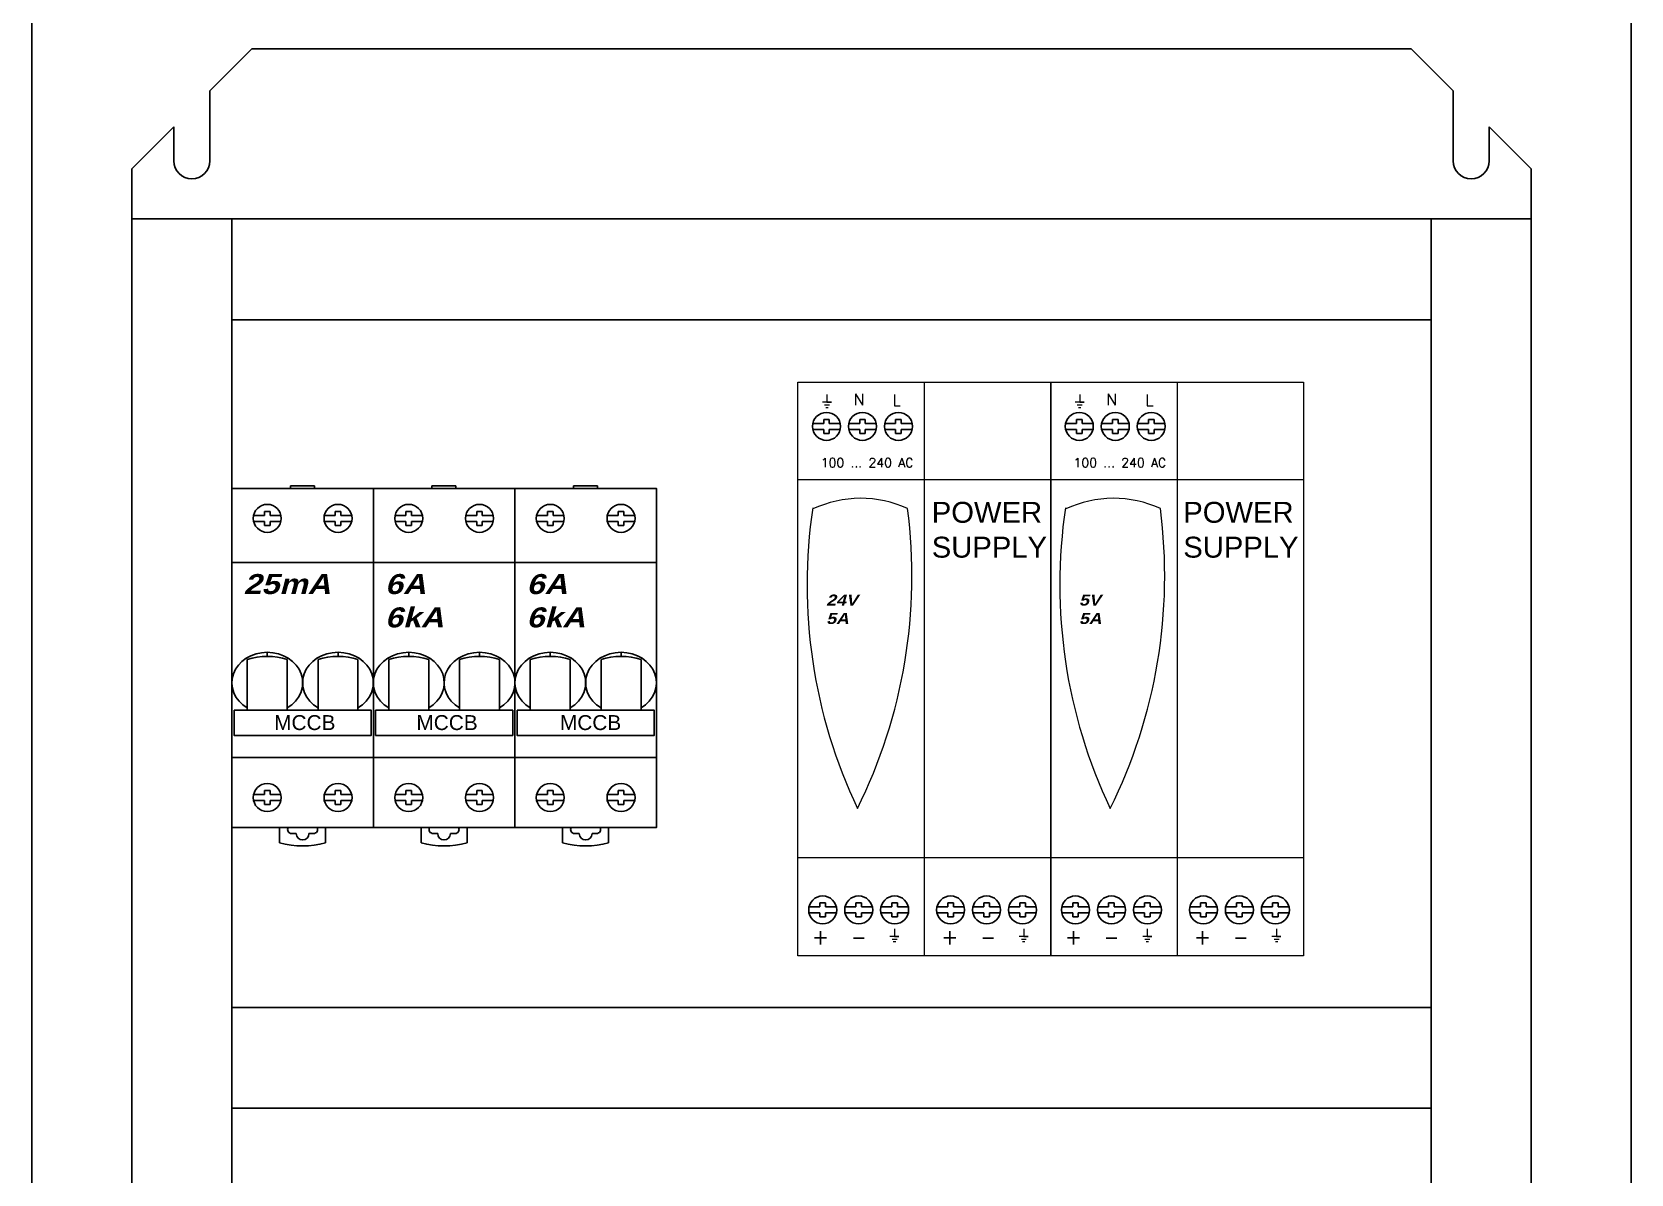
# Model space of a CAD drawing. Header units: millimetres. Extents: x 2139 to 5034, y 655 to 2700.
# Drawn here: x 3771 to 4400, y 1791 to 2240 of the extents above; entities that cross this region are included whole.
import ezdxf

# ---------------------------------------------------------------- set-up
doc = ezdxf.new("R2010")
doc.units = ezdxf.units.MM
for name, color, linetype in [('0-Line', 7, 'Continuous'), ('HIDDEN', 7, 'Continuous'), ('THICK', 7, 'Continuous')]:
    doc.layers.add(name, color=color, linetype=linetype)
doc.styles.add('Arial Black', font='')
doc.styles.add('ROMANS', font='ROMANS.shx', dxfattribs={"height": 2})
doc.styles.get("Standard").update_dxf_attribs({"font": 'arial.ttf'})
doc.styles.get('Arial Black').set_extended_font_data('Arial Black', italic=True)

msp = doc.modelspace()

# ---------------------------------------------------------------- linework, layer by layer
at = {"color": 52}
for p, q in [((3840.81, 2217.05), (3857.34, 2233.57)), ((4330.19, 2217.05), (4313.67, 2233.57)), ((3840.81, 2189.51), (3840.81, 2217.05)), ((4330.19, 2189.51), (4330.19, 2217.05)), ((3810.13, 2186.36), (3826.65, 2202.89)), ((3826.65, 2189.51), (3826.65, 2202.89)), ((4360.88, 2186.36), (4344.35, 2202.89)), ((4344.35, 2189.51), (4344.35, 2202.89))]:
    msp.add_line(p, q, dxfattribs=at)
at = {"lineweight": 9}
for p, q in [((4122.04, 2102.32), (4122.04, 1876.57)), ((4221.54, 2102.32), (4221.54, 1876.57)), ((4083.71, 2097.5), (4083.71, 2094.49)), ((4183.21, 2097.5), (4183.21, 2094.49)), ((4085.46, 2094.49), (4081.92, 2094.49)), ((4082.76, 2093.44), (4084.69, 2093.44)), ((4083.24, 2092.4), (4084.17, 2092.4)), ((4083.71, 2094.49), (4085.46, 2094.49)), ((4184.96, 2094.49), (4181.42, 2094.49)), ((4182.26, 2093.44), (4184.2, 2093.44)), ((4182.74, 2092.4), (4183.67, 2092.4)), ((4183.21, 2094.49), (4184.96, 2094.49)), ((4072.29, 2064.01), (4171.79, 2064.01)), ((4171.79, 2064.01), (4271.3, 2064.01)), ((4072.29, 1915.24), (4171.79, 1915.24)), ((4171.79, 1915.24), (4271.3, 1915.24)), ((4112.06, 1884.26), (4108.52, 1884.26)), ((4109.36, 1883.2), (4111.3, 1883.2)), ((4109.84, 1882.17), (4110.77, 1882.17)), ((4110.31, 1887.27), (4110.31, 1884.26)), ((4110.31, 1884.26), (4112.06, 1884.26)), ((4162.92, 1884.26), (4159.39, 1884.26)), ((4160.23, 1883.2), (4162.16, 1883.2)), ((4160.7, 1882.17), (4161.63, 1882.17)), ((4161.17, 1887.27), (4161.17, 1884.26)), ((4161.17, 1884.26), (4162.92, 1884.26)), ((4211.56, 1884.26), (4208.03, 1884.26)), ((4208.87, 1883.2), (4210.8, 1883.2)), ((4209.34, 1882.17), (4210.27, 1882.17)), ((4209.81, 1887.27), (4209.81, 1884.26)), ((4209.81, 1884.26), (4211.56, 1884.26)), ((4262.43, 1884.26), (4258.89, 1884.26)), ((4259.73, 1883.2), (4261.66, 1883.2)), ((4260.21, 1882.17), (4261.14, 1882.17)), ((4260.68, 1887.27), (4260.68, 1884.26)), ((4260.68, 1884.26), (4262.43, 1884.26))]:
    msp.add_line(p, q, dxfattribs=at)
for p, q in [((3877.32, 2031.44), (3849.47, 2031.44)), ((3905.18, 2031.44), (3877.32, 2031.44)), ((3933.03, 2031.44), (3905.18, 2031.44)), ((3960.88, 2031.44), (3933.03, 2031.44)), ((3988.73, 2031.44), (3960.88, 2031.44)), ((4016.58, 2031.44), (3988.73, 2031.44)), ((3863.4, 1994.45), (3863.4, 1996.04)), ((3891.25, 1994.45), (3891.25, 1996.04)), ((3919.1, 1994.45), (3919.1, 1996.04)), ((3946.95, 1994.45), (3946.95, 1996.04)), ((3974.81, 1994.45), (3974.81, 1996.04)), ((4002.66, 1994.45), (4002.66, 1996.04)), ((3871.27, 1990.39), (3871.27, 1993.18)), ((3899.12, 1990.39), (3899.12, 1993.18)), ((3926.97, 1990.39), (3926.97, 1993.18)), ((3954.82, 1990.39), (3954.82, 1993.18)), ((3982.67, 1990.39), (3982.67, 1993.18)), ((4010.53, 1990.39), (4010.53, 1993.18)), ((3877.02, 1954.69), (3849.17, 1954.69)), ((3904.87, 1954.69), (3877.02, 1954.69)), ((3932.72, 1954.69), (3904.87, 1954.69)), ((3960.57, 1954.69), (3932.72, 1954.69)), ((3988.43, 1954.69), (3960.57, 1954.69)), ((4016.28, 1954.69), (3988.43, 1954.69)), ((3874.79, 1924.73), (3872.98, 1924.73)), ((3879.83, 1924.73), (3881.63, 1924.73)), ((3930.49, 1924.73), (3928.68, 1924.73)), ((3935.53, 1924.73), (3937.34, 1924.73)), ((3986.2, 1924.73), (3984.39, 1924.73)), ((3991.23, 1924.73), (3993.04, 1924.73))]:
    msp.add_line(p, q)
for points in [[(3770.79, 1317.76), (4400.22, 1317.76), (4400.22, 2261.89), (3770.79, 2261.89)], [(3849.47, 2060.53), (3905.18, 2060.53), (3905.18, 1927.09), (3849.47, 1927.09)], [(3905.18, 2060.53), (3960.88, 2060.53), (3960.88, 1927.09), (3905.18, 1927.09)], [(3960.88, 2060.53), (4016.58, 2060.53), (4016.58, 1927.09), (3960.88, 1927.09)], [(3850.34, 1973.25), (3904.31, 1973.25), (3904.31, 1963.33), (3850.34, 1963.33)], [(3906.04, 1973.25), (3960.01, 1973.25), (3960.01, 1963.33), (3906.04, 1963.33)], [(3961.75, 1973.25), (4015.72, 1973.25), (4015.72, 1963.33), (3961.75, 1963.33)]]:
    msp.add_lwpolyline(points, close=True)
at = {"color": 52}
for points in [[(4313.67, 2233.57), (3857.34, 2233.57)], [(3810.13, 2186.36), (3810.13, 1393.29)], [(4360.88, 1393.29), (4360.88, 2186.36)]]:
    msp.add_lwpolyline(points, dxfattribs=at)
at = {"color": 4}
for points in [[(3810.13, 2166.69), (3849.47, 2166.69), (3849.48, 1413.74), (3810.14, 1413.74)], [(3849.47, 2166.69), (4321.53, 2166.69), (4321.54, 2126.96), (3849.48, 2126.96)], [(4360.88, 2166.69), (4321.54, 2166.69), (4321.53, 1413.74), (4360.87, 1413.74)], [(3849.46, 1856.31), (4321.52, 1856.31), (4321.53, 1816.58), (3849.47, 1816.58)]]:
    msp.add_lwpolyline(points, close=True, dxfattribs=at)
at = {"lineweight": 9}
for points in [[(4072.29, 2102.32), (4171.79, 2102.32), (4171.79, 1876.57), (4072.29, 1876.57)], [(4171.79, 2102.32), (4271.3, 2102.32), (4271.3, 1876.57), (4171.79, 1876.57)]]:
    msp.add_lwpolyline(points, close=True, dxfattribs=at)
for centre in [(4083.54, 2084.95), (4097.7, 2084.95), (4111.86, 2084.95), (4183.04, 2084.95), (4197.21, 2084.95), (4211.37, 2084.95), (3863.4, 2048.76), (3891.25, 2048.76), (3919.1, 2048.76), (3946.95, 2048.76), (3974.81, 2048.76), (4002.66, 2048.76), (3863.4, 1938.89), (3891.25, 1938.89), (3919.1, 1938.89), (3946.95, 1938.89), (3974.81, 1938.89), (4002.66, 1938.89), (4082.03, 1894.66), (4096.2, 1894.66), (4110.36, 1894.66), (4132.39, 1894.66), (4146.55, 1894.66), (4160.71, 1894.66), (4181.54, 1894.66), (4195.7, 1894.66), (4209.86, 1894.66), (4231.89, 1894.66), (4246.05, 1894.66), (4260.22, 1894.66)]:
    msp.add_circle(centre, 5.51)
at = {"color": 52}
for centre in [(3833.73, 2189.51), (4337.27, 2189.51)]:
    msp.add_arc(centre, 7.08, 180, 0, dxfattribs=at)
at = {"lineweight": 9}
for centre, radius, start, end in [((4281.44, 2022.7), 205.57, 171.53471, 205.37892), ((4096.99, 2012.4), 44.25, 65.33438, 115.12004), ((3911.61, 2026.07), 205.57, 333.57532, 7.41954), ((4380.94, 2022.7), 205.57, 171.53471, 205.37892), ((4196.5, 2012.4), 44.25, 65.33438, 115.12004), ((4011.11, 2026.07), 205.57, 333.57532, 7.41954)]:
    msp.add_arc(centre, radius, start, end, dxfattribs=at)
for centre, start, end in [((3872.98, 1926.3), 150, 270), ((3881.63, 1926.3), 270, 30), ((3928.68, 1926.3), 150, 270), ((3937.34, 1926.3), 270, 30), ((3984.39, 1926.3), 150, 270), ((3993.04, 1926.3), 270, 30)]:
    msp.add_arc(centre, 1.57, start, end)
for centre, major_axis, ratio, start_param, end_param in [((3863.4, 1984.08), (-13.97, 0), 0.856336, 2.168984, 7.255794), ((3891.25, 1984.08), (-13.97, 0), 0.856336, 2.168984, 7.255794), ((3919.1, 1984.08), (-13.97, 0), 0.856336, 2.168984, 7.255794), ((3946.95, 1984.08), (-13.97, 0), 0.856336, 2.168984, 7.255794), ((3974.81, 1984.08), (-13.97, 0), 0.856336, 2.168984, 7.255794), ((4002.66, 1984.08), (-13.97, 0), 0.856336, 2.168984, 7.255794), ((3863.4, 1984.08), (-16.41, 0), 0.632168, 4.212441, 5.212337), ((3891.25, 1984.08), (-16.41, 0), 0.632168, 4.212441, 5.212337), ((3919.1, 1984.08), (-16.41, 0), 0.632168, 4.212441, 5.212337), ((3946.95, 1984.08), (-16.41, 0), 0.632168, 4.212441, 5.212337), ((3974.81, 1984.08), (-16.41, 0), 0.632168, 4.212441, 5.212337), ((4002.66, 1984.08), (-16.41, 0), 0.632168, 4.212441, 5.212337)]:
    msp.add_ellipse(centre, major_axis=major_axis, ratio=ratio, start_param=start_param, end_param=end_param)
at = {"layer": 'HIDDEN'}
for p, q in [((4082.44, 2087.7), (4082.44, 2087.7)), ((4082.44, 2086.13), (4082.44, 2086.13)), ((4082.44, 2083.77), (4082.44, 2083.77)), ((4084.64, 2087.7), (4084.64, 2087.7)), ((4084.64, 2086.13), (4084.64, 2086.13)), ((4084.64, 2083.77), (4084.64, 2083.77)), ((4096.6, 2087.7), (4096.6, 2087.7)), ((4096.6, 2086.13), (4096.6, 2086.13)), ((4096.6, 2083.77), (4096.6, 2083.77)), ((4098.8, 2087.7), (4098.8, 2087.7)), ((4098.8, 2086.13), (4098.8, 2086.13)), ((4098.8, 2083.77), (4098.8, 2083.77)), ((4110.76, 2087.7), (4110.76, 2087.7)), ((4110.76, 2086.13), (4110.76, 2086.13)), ((4110.76, 2083.77), (4110.76, 2083.77)), ((4112.96, 2087.7), (4112.96, 2087.7)), ((4112.96, 2086.13), (4112.96, 2086.13)), ((4112.96, 2083.77), (4112.96, 2083.77)), ((4181.94, 2087.7), (4181.94, 2087.7)), ((4181.94, 2086.13), (4181.94, 2086.13)), ((4181.94, 2083.77), (4181.94, 2083.77)), ((4184.14, 2087.7), (4184.14, 2087.7)), ((4184.14, 2086.13), (4184.14, 2086.13)), ((4184.14, 2083.77), (4184.14, 2083.77)), ((4196.1, 2087.7), (4196.1, 2087.7)), ((4196.1, 2086.13), (4196.1, 2086.13)), ((4196.1, 2083.77), (4196.1, 2083.77)), ((4198.31, 2087.7), (4198.31, 2087.7)), ((4198.31, 2086.13), (4198.31, 2086.13)), ((4198.31, 2083.77), (4198.31, 2083.77)), ((4210.27, 2087.7), (4210.27, 2087.7)), ((4210.27, 2086.13), (4210.27, 2086.13)), ((4210.27, 2083.77), (4210.27, 2083.77)), ((4212.47, 2087.7), (4212.47, 2087.7)), ((4212.47, 2086.13), (4212.47, 2086.13)), ((4212.47, 2083.77), (4212.47, 2083.77)), ((4082.44, 2082.2), (4082.44, 2082.2)), ((4084.64, 2082.2), (4084.64, 2082.2)), ((4096.6, 2082.2), (4096.6, 2082.2)), ((4098.8, 2082.2), (4098.8, 2082.2)), ((4110.76, 2082.2), (4110.76, 2082.2)), ((4112.96, 2082.2), (4112.96, 2082.2)), ((4181.94, 2082.2), (4181.94, 2082.2)), ((4184.14, 2082.2), (4184.14, 2082.2)), ((4196.1, 2082.2), (4196.1, 2082.2)), ((4198.31, 2082.2), (4198.31, 2082.2)), ((4210.27, 2082.2), (4210.27, 2082.2)), ((4212.47, 2082.2), (4212.47, 2082.2)), ((3862.3, 2051.51), (3862.3, 2051.51)), ((3862.3, 2049.94), (3862.3, 2049.94)), ((3862.3, 2047.58), (3862.3, 2047.58)), ((3862.3, 2046), (3862.3, 2046)), ((3864.5, 2051.51), (3864.5, 2051.51)), ((3864.5, 2049.94), (3864.5, 2049.94)), ((3864.5, 2047.58), (3864.5, 2047.58)), ((3864.5, 2046), (3864.5, 2046)), ((3890.15, 2051.51), (3890.15, 2051.51)), ((3890.15, 2049.94), (3890.15, 2049.94)), ((3890.15, 2047.58), (3890.15, 2047.58)), ((3890.15, 2046), (3890.15, 2046)), ((3892.35, 2051.51), (3892.35, 2051.51)), ((3892.35, 2049.94), (3892.35, 2049.94)), ((3892.35, 2047.58), (3892.35, 2047.58)), ((3892.35, 2046), (3892.35, 2046)), ((3918, 2051.51), (3918, 2051.51)), ((3918, 2049.94), (3918, 2049.94)), ((3918, 2047.58), (3918, 2047.58)), ((3918, 2046), (3918, 2046)), ((3920.2, 2051.51), (3920.2, 2051.51)), ((3920.2, 2049.94), (3920.2, 2049.94)), ((3920.2, 2047.58), (3920.2, 2047.58)), ((3920.2, 2046), (3920.2, 2046)), ((3945.85, 2051.51), (3945.85, 2051.51)), ((3945.85, 2049.94), (3945.85, 2049.94)), ((3945.85, 2047.58), (3945.85, 2047.58)), ((3945.85, 2046), (3945.85, 2046)), ((3948.06, 2051.51), (3948.06, 2051.51)), ((3948.06, 2049.94), (3948.06, 2049.94)), ((3948.06, 2047.58), (3948.06, 2047.58)), ((3948.06, 2046), (3948.06, 2046)), ((3973.7, 2051.51), (3973.7, 2051.51)), ((3973.7, 2049.94), (3973.7, 2049.94)), ((3973.7, 2047.58), (3973.7, 2047.58)), ((3973.7, 2046), (3973.7, 2046)), ((3975.91, 2051.51), (3975.91, 2051.51)), ((3975.91, 2049.94), (3975.91, 2049.94)), ((3975.91, 2047.58), (3975.91, 2047.58)), ((3975.91, 2046), (3975.91, 2046)), ((4001.56, 2051.51), (4001.56, 2051.51)), ((4001.56, 2049.94), (4001.56, 2049.94)), ((4001.56, 2047.58), (4001.56, 2047.58)), ((4001.56, 2046), (4001.56, 2046)), ((4003.76, 2051.51), (4003.76, 2051.51)), ((4003.76, 2049.94), (4003.76, 2049.94)), ((4003.76, 2047.58), (4003.76, 2047.58)), ((4003.76, 2046), (4003.76, 2046)), ((3849.47, 2031.44), (3849.47, 2031.44)), ((3849.47, 2031.44), (3849.47, 2031.44)), ((3877.32, 2031.44), (3877.32, 2031.44)), ((3877.32, 2031.44), (3877.32, 2031.44)), ((3905.18, 2031.44), (3905.18, 2031.44)), ((3905.18, 2031.44), (3905.18, 2031.44)), ((3933.03, 2031.44), (3933.03, 2031.44)), ((3933.03, 2031.44), (3933.03, 2031.44)), ((3960.88, 2031.44), (3960.88, 2031.44)), ((3960.88, 2031.44), (3960.88, 2031.44)), ((3988.73, 2031.44), (3988.73, 2031.44)), ((3988.73, 2031.44), (3988.73, 2031.44)), ((3855.53, 1992.9), (3855.53, 1976.82)), ((3883.38, 1992.9), (3883.38, 1976.82)), ((3911.23, 1992.9), (3911.23, 1976.82)), ((3939.09, 1992.9), (3939.09, 1976.82)), ((3966.94, 1992.9), (3966.94, 1976.82)), ((3994.79, 1992.9), (3994.79, 1976.82)), ((3862.3, 1941.65), (3862.3, 1941.65)), ((3862.3, 1940.07), (3862.3, 1940.07)), ((3864.5, 1941.65), (3864.5, 1941.65)), ((3864.5, 1940.07), (3864.5, 1940.07)), ((3890.15, 1941.65), (3890.15, 1941.65)), ((3890.15, 1940.07), (3890.15, 1940.07)), ((3892.35, 1941.65), (3892.35, 1941.65)), ((3892.35, 1940.07), (3892.35, 1940.07)), ((3918, 1941.65), (3918, 1941.65)), ((3918, 1940.07), (3918, 1940.07)), ((3920.2, 1941.65), (3920.2, 1941.65)), ((3920.2, 1940.07), (3920.2, 1940.07)), ((3945.85, 1941.65), (3945.85, 1941.65)), ((3945.85, 1940.07), (3945.85, 1940.07)), ((3948.06, 1941.65), (3948.06, 1941.65)), ((3948.06, 1940.07), (3948.06, 1940.07)), ((3973.7, 1941.65), (3973.7, 1941.65)), ((3973.7, 1940.07), (3973.7, 1940.07)), ((3975.91, 1941.65), (3975.91, 1941.65)), ((3975.91, 1940.07), (3975.91, 1940.07)), ((4001.56, 1941.65), (4001.56, 1941.65)), ((4001.56, 1940.07), (4001.56, 1940.07)), ((4003.76, 1941.65), (4003.76, 1941.65)), ((4003.76, 1940.07), (4003.76, 1940.07)), ((3862.3, 1937.71), (3862.3, 1937.71)), ((3862.3, 1936.14), (3862.3, 1936.14)), ((3864.5, 1937.71), (3864.5, 1937.71)), ((3864.5, 1936.14), (3864.5, 1936.14)), ((3890.15, 1937.71), (3890.15, 1937.71)), ((3890.15, 1936.14), (3890.15, 1936.14)), ((3892.35, 1937.71), (3892.35, 1937.71)), ((3892.35, 1936.14), (3892.35, 1936.14)), ((3918, 1937.71), (3918, 1937.71)), ((3918, 1936.14), (3918, 1936.14)), ((3920.2, 1937.71), (3920.2, 1937.71)), ((3920.2, 1936.14), (3920.2, 1936.14)), ((3945.85, 1937.71), (3945.85, 1937.71)), ((3945.85, 1936.14), (3945.85, 1936.14)), ((3948.06, 1937.71), (3948.06, 1937.71)), ((3948.06, 1936.14), (3948.06, 1936.14)), ((3973.7, 1937.71), (3973.7, 1937.71)), ((3973.7, 1936.14), (3973.7, 1936.14)), ((3975.91, 1937.71), (3975.91, 1937.71)), ((3975.91, 1936.14), (3975.91, 1936.14)), ((4001.56, 1937.71), (4001.56, 1937.71)), ((4001.56, 1936.14), (4001.56, 1936.14)), ((4003.76, 1937.71), (4003.76, 1937.71)), ((4003.76, 1936.14), (4003.76, 1936.14)), ((3868.26, 1921.06), (3868.26, 1921.06)), ((3875.42, 1923.07), (3875.42, 1923.07)), ((3879.2, 1923.07), (3879.2, 1923.07)), ((3886.36, 1921.06), (3886.36, 1921.06)), ((3923.96, 1921.06), (3923.96, 1921.06)), ((3931.12, 1923.07), (3931.12, 1923.07)), ((3934.9, 1923.07), (3934.9, 1923.07)), ((3942.06, 1921.06), (3942.06, 1921.06)), ((3979.67, 1921.06), (3979.67, 1921.06)), ((3986.83, 1923.07), (3986.83, 1923.07)), ((3990.6, 1923.07), (3990.6, 1923.07)), ((3997.76, 1921.06), (3997.76, 1921.06)), ((4080.93, 1897.42), (4080.93, 1897.42)), ((4080.93, 1895.84), (4080.93, 1895.84)), ((4083.13, 1897.42), (4083.13, 1897.42)), ((4083.13, 1895.84), (4083.13, 1895.84)), ((4095.09, 1897.42), (4095.09, 1897.42)), ((4095.09, 1895.84), (4095.09, 1895.84)), ((4097.3, 1897.42), (4097.3, 1897.42)), ((4097.3, 1895.84), (4097.3, 1895.84)), ((4109.26, 1897.42), (4109.26, 1897.42)), ((4109.26, 1895.84), (4109.26, 1895.84)), ((4111.46, 1897.42), (4111.46, 1897.42)), ((4111.46, 1895.84), (4111.46, 1895.84)), ((4131.29, 1897.42), (4131.29, 1897.42)), ((4131.29, 1895.84), (4131.29, 1895.84)), ((4133.49, 1897.42), (4133.49, 1897.42)), ((4133.49, 1895.84), (4133.49, 1895.84)), ((4145.45, 1897.42), (4145.45, 1897.42)), ((4145.45, 1895.84), (4145.45, 1895.84)), ((4147.65, 1897.42), (4147.65, 1897.42)), ((4147.65, 1895.84), (4147.65, 1895.84)), ((4159.61, 1897.42), (4159.61, 1897.42)), ((4159.61, 1895.84), (4159.61, 1895.84)), ((4161.81, 1897.42), (4161.81, 1897.42)), ((4161.81, 1895.84), (4161.81, 1895.84)), ((4180.44, 1897.42), (4180.44, 1897.42)), ((4180.44, 1895.84), (4180.44, 1895.84)), ((4182.64, 1897.42), (4182.64, 1897.42)), ((4182.64, 1895.84), (4182.64, 1895.84)), ((4194.6, 1897.42), (4194.6, 1897.42)), ((4194.6, 1895.84), (4194.6, 1895.84)), ((4196.8, 1897.42), (4196.8, 1897.42)), ((4196.8, 1895.84), (4196.8, 1895.84)), ((4208.76, 1897.42), (4208.76, 1897.42)), ((4208.76, 1895.84), (4208.76, 1895.84)), ((4210.96, 1897.42), (4210.96, 1897.42)), ((4210.96, 1895.84), (4210.96, 1895.84)), ((4230.79, 1897.42), (4230.79, 1897.42)), ((4230.79, 1895.84), (4230.79, 1895.84)), ((4232.99, 1897.42), (4232.99, 1897.42)), ((4232.99, 1895.84), (4232.99, 1895.84)), ((4244.95, 1897.42), (4244.95, 1897.42)), ((4244.95, 1895.84), (4244.95, 1895.84)), ((4247.15, 1897.42), (4247.15, 1897.42)), ((4247.15, 1895.84), (4247.15, 1895.84)), ((4259.11, 1897.42), (4259.11, 1897.42)), ((4259.11, 1895.84), (4259.11, 1895.84)), ((4261.32, 1897.42), (4261.32, 1897.42)), ((4261.32, 1895.84), (4261.32, 1895.84)), ((4080.93, 1893.48), (4080.93, 1893.48)), ((4080.93, 1891.91), (4080.93, 1891.91)), ((4083.13, 1893.48), (4083.13, 1893.48)), ((4083.13, 1891.91), (4083.13, 1891.91)), ((4095.09, 1893.48), (4095.09, 1893.48)), ((4095.09, 1891.91), (4095.09, 1891.91)), ((4097.3, 1893.48), (4097.3, 1893.48)), ((4097.3, 1891.91), (4097.3, 1891.91)), ((4109.26, 1893.48), (4109.26, 1893.48)), ((4109.26, 1891.91), (4109.26, 1891.91)), ((4111.46, 1893.48), (4111.46, 1893.48)), ((4111.46, 1891.91), (4111.46, 1891.91)), ((4131.29, 1893.48), (4131.29, 1893.48)), ((4131.29, 1891.91), (4131.29, 1891.91)), ((4133.49, 1893.48), (4133.49, 1893.48)), ((4133.49, 1891.91), (4133.49, 1891.91)), ((4145.45, 1893.48), (4145.45, 1893.48)), ((4145.45, 1891.91), (4145.45, 1891.91)), ((4147.65, 1893.48), (4147.65, 1893.48)), ((4147.65, 1891.91), (4147.65, 1891.91)), ((4159.61, 1893.48), (4159.61, 1893.48)), ((4159.61, 1891.91), (4159.61, 1891.91)), ((4161.81, 1893.48), (4161.81, 1893.48)), ((4161.81, 1891.91), (4161.81, 1891.91)), ((4180.44, 1893.48), (4180.44, 1893.48)), ((4180.44, 1891.91), (4180.44, 1891.91)), ((4182.64, 1893.48), (4182.64, 1893.48)), ((4182.64, 1891.91), (4182.64, 1891.91)), ((4194.6, 1893.48), (4194.6, 1893.48)), ((4194.6, 1891.91), (4194.6, 1891.91)), ((4196.8, 1893.48), (4196.8, 1893.48)), ((4196.8, 1891.91), (4196.8, 1891.91)), ((4208.76, 1893.48), (4208.76, 1893.48)), ((4208.76, 1891.91), (4208.76, 1891.91)), ((4210.96, 1893.48), (4210.96, 1893.48)), ((4210.96, 1891.91), (4210.96, 1891.91)), ((4230.79, 1893.48), (4230.79, 1893.48)), ((4230.79, 1891.91), (4230.79, 1891.91)), ((4232.99, 1893.48), (4232.99, 1893.48)), ((4232.99, 1891.91), (4232.99, 1891.91)), ((4244.95, 1893.48), (4244.95, 1893.48)), ((4244.95, 1891.91), (4244.95, 1891.91)), ((4247.15, 1893.48), (4247.15, 1893.48)), ((4247.15, 1891.91), (4247.15, 1891.91)), ((4259.11, 1893.48), (4259.11, 1893.48)), ((4259.11, 1891.91), (4259.11, 1891.91)), ((4261.32, 1893.48), (4261.32, 1893.48)), ((4261.32, 1891.91), (4261.32, 1891.91))]:
    msp.add_line(p, q, dxfattribs=at)
at = {"layer": 'THICK'}
for p, q in [((4078.15, 2086.1), (4082.44, 2086.13)), ((4078.16, 2083.77), (4082.44, 2083.77)), ((4082.44, 2087.7), (4082.44, 2086.13)), ((4084.64, 2087.7), (4082.44, 2087.7)), ((4082.44, 2083.77), (4082.44, 2082.2)), ((4084.64, 2086.13), (4084.64, 2087.7)), ((4088.92, 2086.13), (4084.64, 2086.13)), ((4088.92, 2083.77), (4084.64, 2083.77)), ((4084.64, 2082.2), (4084.64, 2083.77)), ((4092.31, 2086.1), (4096.6, 2086.13)), ((4092.32, 2083.77), (4096.6, 2083.77)), ((4096.6, 2087.7), (4096.6, 2086.13)), ((4098.8, 2087.7), (4096.6, 2087.7)), ((4096.6, 2083.77), (4096.6, 2082.2)), ((4098.8, 2086.13), (4098.8, 2087.7)), ((4103.08, 2086.13), (4098.8, 2086.13)), ((4103.08, 2083.77), (4098.8, 2083.77)), ((4098.8, 2082.2), (4098.8, 2083.77)), ((4106.48, 2086.1), (4110.76, 2086.13)), ((4106.48, 2083.77), (4110.76, 2083.77)), ((4110.76, 2087.7), (4110.76, 2086.13)), ((4112.96, 2087.7), (4110.76, 2087.7)), ((4110.76, 2083.77), (4110.76, 2082.2)), ((4112.96, 2086.13), (4112.96, 2087.7)), ((4117.24, 2086.13), (4112.96, 2086.13)), ((4117.24, 2083.77), (4112.96, 2083.77)), ((4112.96, 2082.2), (4112.96, 2083.77)), ((4177.66, 2086.1), (4181.94, 2086.13)), ((4177.66, 2083.77), (4181.94, 2083.77)), ((4181.94, 2087.7), (4181.94, 2086.13)), ((4184.14, 2087.7), (4181.94, 2087.7)), ((4181.94, 2083.77), (4181.94, 2082.2)), ((4184.14, 2086.13), (4184.14, 2087.7)), ((4188.42, 2086.13), (4184.14, 2086.13)), ((4188.42, 2083.77), (4184.14, 2083.77)), ((4184.14, 2082.2), (4184.14, 2083.77)), ((4191.82, 2086.1), (4196.1, 2086.13)), ((4191.83, 2083.77), (4196.1, 2083.77)), ((4196.1, 2087.7), (4196.1, 2086.13)), ((4198.31, 2087.7), (4196.1, 2087.7)), ((4196.1, 2083.77), (4196.1, 2082.2)), ((4198.31, 2086.13), (4198.31, 2087.7)), ((4202.58, 2086.13), (4198.31, 2086.13)), ((4202.58, 2083.77), (4198.31, 2083.77)), ((4198.31, 2082.2), (4198.31, 2083.77)), ((4205.98, 2086.1), (4210.27, 2086.13)), ((4205.99, 2083.77), (4210.27, 2083.77)), ((4210.27, 2087.7), (4210.27, 2086.13)), ((4212.47, 2087.7), (4210.27, 2087.7)), ((4210.27, 2083.77), (4210.27, 2082.2)), ((4212.47, 2086.13), (4212.47, 2087.7)), ((4216.75, 2086.13), (4212.47, 2086.13)), ((4216.75, 2083.77), (4212.47, 2083.77)), ((4212.47, 2082.2), (4212.47, 2083.77)), ((4082.44, 2082.2), (4084.64, 2082.2)), ((4096.6, 2082.2), (4098.8, 2082.2)), ((4110.76, 2082.2), (4112.96, 2082.2)), ((4181.94, 2082.2), (4184.14, 2082.2)), ((4196.1, 2082.2), (4198.31, 2082.2)), ((4210.27, 2082.2), (4212.47, 2082.2)), ((3872.54, 2061.55), (3881.98, 2061.55)), ((3872.54, 2061.18), (3872.54, 2061.55)), ((3872.54, 2060.53), (3872.54, 2061.18)), ((3881.98, 2061.18), (3881.98, 2061.55)), ((3881.98, 2061.18), (3881.98, 2060.53)), ((3928.24, 2061.55), (3937.68, 2061.55)), ((3928.24, 2061.18), (3928.24, 2061.55)), ((3928.24, 2060.53), (3928.24, 2061.18)), ((3937.68, 2061.18), (3937.68, 2061.55)), ((3937.68, 2061.18), (3937.68, 2060.53)), ((3983.95, 2061.55), (3993.39, 2061.55)), ((3983.95, 2061.18), (3983.95, 2061.55)), ((3983.95, 2060.53), (3983.95, 2061.18)), ((3993.39, 2061.18), (3993.39, 2061.55)), ((3993.39, 2061.18), (3993.39, 2060.53)), ((3858.01, 2049.9), (3862.3, 2049.94)), ((3858.02, 2047.58), (3862.3, 2047.58)), ((3862.3, 2051.51), (3862.3, 2049.94)), ((3864.5, 2051.51), (3862.3, 2051.51)), ((3862.3, 2047.58), (3862.3, 2046)), ((3862.3, 2046), (3864.5, 2046)), ((3864.5, 2049.94), (3864.5, 2051.51)), ((3868.78, 2049.94), (3864.5, 2049.94)), ((3868.78, 2047.58), (3864.5, 2047.58)), ((3864.5, 2046), (3864.5, 2047.58)), ((3885.86, 2049.9), (3890.15, 2049.94)), ((3885.87, 2047.58), (3890.15, 2047.58)), ((3890.15, 2051.51), (3890.15, 2049.94)), ((3892.35, 2051.51), (3890.15, 2051.51)), ((3890.15, 2047.58), (3890.15, 2046)), ((3890.15, 2046), (3892.35, 2046)), ((3892.35, 2049.94), (3892.35, 2051.51)), ((3896.63, 2049.94), (3892.35, 2049.94)), ((3896.63, 2047.58), (3892.35, 2047.58)), ((3892.35, 2046), (3892.35, 2047.58)), ((3913.72, 2049.9), (3918, 2049.94)), ((3913.72, 2047.58), (3918, 2047.58)), ((3918, 2051.51), (3918, 2049.94)), ((3920.2, 2051.51), (3918, 2051.51)), ((3918, 2047.58), (3918, 2046)), ((3918, 2046), (3920.2, 2046)), ((3920.2, 2049.94), (3920.2, 2051.51)), ((3924.48, 2049.94), (3920.2, 2049.94)), ((3924.48, 2047.58), (3920.2, 2047.58)), ((3920.2, 2046), (3920.2, 2047.58)), ((3941.57, 2049.9), (3945.85, 2049.94)), ((3941.57, 2047.58), (3945.85, 2047.58)), ((3945.85, 2051.51), (3945.85, 2049.94)), ((3948.06, 2051.51), (3945.85, 2051.51)), ((3945.85, 2047.58), (3945.85, 2046)), ((3945.85, 2046), (3948.06, 2046)), ((3948.06, 2049.94), (3948.06, 2051.51)), ((3952.33, 2049.94), (3948.06, 2049.94)), ((3952.33, 2047.58), (3948.06, 2047.58)), ((3948.06, 2046), (3948.06, 2047.58)), ((3969.42, 2049.9), (3973.7, 2049.94)), ((3969.43, 2047.58), (3973.7, 2047.58)), ((3973.7, 2051.51), (3973.7, 2049.94)), ((3975.91, 2051.51), (3973.7, 2051.51)), ((3973.7, 2047.58), (3973.7, 2046)), ((3973.7, 2046), (3975.91, 2046)), ((3975.91, 2049.94), (3975.91, 2051.51)), ((3980.19, 2049.94), (3975.91, 2049.94)), ((3980.19, 2047.58), (3975.91, 2047.58)), ((3975.91, 2046), (3975.91, 2047.58)), ((3997.27, 2049.9), (4001.56, 2049.94)), ((3997.28, 2047.58), (4001.56, 2047.58)), ((4001.56, 2051.51), (4001.56, 2049.94)), ((4003.76, 2051.51), (4001.56, 2051.51)), ((4001.56, 2047.58), (4001.56, 2046)), ((4001.56, 2046), (4003.76, 2046)), ((4003.76, 2049.94), (4003.76, 2051.51)), ((4008.04, 2049.94), (4003.76, 2049.94)), ((4008.04, 2047.58), (4003.76, 2047.58)), ((4003.76, 2046), (4003.76, 2047.58)), ((3855.53, 1993.18), (3855.53, 1982.04)), ((3871.27, 1976.82), (3871.27, 1990.59)), ((3883.38, 1993.18), (3883.38, 1982.04)), ((3899.12, 1976.82), (3899.12, 1990.59)), ((3911.23, 1993.18), (3911.23, 1982.04)), ((3926.97, 1976.82), (3926.97, 1990.59)), ((3939.09, 1993.18), (3939.09, 1982.04)), ((3954.82, 1976.82), (3954.82, 1990.59)), ((3966.94, 1993.18), (3966.94, 1982.04)), ((3982.67, 1976.82), (3982.67, 1990.59)), ((3994.79, 1993.18), (3994.79, 1982.04)), ((4010.53, 1976.82), (4010.53, 1990.59)), ((3855.53, 1982.04), (3855.53, 1973.25)), ((3871.27, 1973.25), (3871.27, 1982.04)), ((3883.38, 1982.04), (3883.38, 1973.25)), ((3899.12, 1973.25), (3899.12, 1982.04)), ((3911.23, 1982.04), (3911.23, 1973.25)), ((3926.97, 1973.25), (3926.97, 1982.04)), ((3939.09, 1982.04), (3939.09, 1973.25)), ((3954.82, 1973.25), (3954.82, 1982.04)), ((3966.94, 1982.04), (3966.94, 1973.25)), ((3982.67, 1973.25), (3982.67, 1982.04)), ((3994.79, 1982.04), (3994.79, 1973.25)), ((4010.53, 1973.25), (4010.53, 1982.04)), ((3858.01, 1940.04), (3862.3, 1940.07)), ((3862.3, 1941.65), (3862.3, 1940.07)), ((3864.5, 1941.65), (3862.3, 1941.65)), ((3864.5, 1940.07), (3864.5, 1941.65)), ((3868.78, 1940.07), (3864.5, 1940.07)), ((3885.86, 1940.04), (3890.15, 1940.07)), ((3890.15, 1941.65), (3890.15, 1940.07)), ((3892.35, 1941.65), (3890.15, 1941.65)), ((3892.35, 1940.07), (3892.35, 1941.65)), ((3896.63, 1940.07), (3892.35, 1940.07)), ((3913.72, 1940.04), (3918, 1940.07)), ((3918, 1941.65), (3918, 1940.07)), ((3920.2, 1941.65), (3918, 1941.65)), ((3920.2, 1940.07), (3920.2, 1941.65)), ((3924.48, 1940.07), (3920.2, 1940.07)), ((3941.57, 1940.04), (3945.85, 1940.07)), ((3945.85, 1941.65), (3945.85, 1940.07)), ((3948.06, 1941.65), (3945.85, 1941.65)), ((3948.06, 1940.07), (3948.06, 1941.65)), ((3952.33, 1940.07), (3948.06, 1940.07)), ((3969.42, 1940.04), (3973.7, 1940.07)), ((3973.7, 1941.65), (3973.7, 1940.07)), ((3975.91, 1941.65), (3973.7, 1941.65)), ((3975.91, 1940.07), (3975.91, 1941.65)), ((3980.19, 1940.07), (3975.91, 1940.07)), ((3997.27, 1940.04), (4001.56, 1940.07)), ((4001.56, 1941.65), (4001.56, 1940.07)), ((4003.76, 1941.65), (4001.56, 1941.65)), ((4003.76, 1940.07), (4003.76, 1941.65)), ((4008.04, 1940.07), (4003.76, 1940.07)), ((3858.02, 1937.71), (3862.3, 1937.71)), ((3862.3, 1937.71), (3862.3, 1936.14)), ((3862.3, 1936.14), (3864.5, 1936.14)), ((3868.78, 1937.71), (3864.5, 1937.71)), ((3864.5, 1936.14), (3864.5, 1937.71)), ((3885.87, 1937.71), (3890.15, 1937.71)), ((3890.15, 1937.71), (3890.15, 1936.14)), ((3890.15, 1936.14), (3892.35, 1936.14)), ((3896.63, 1937.71), (3892.35, 1937.71)), ((3892.35, 1936.14), (3892.35, 1937.71)), ((3913.72, 1937.71), (3918, 1937.71)), ((3918, 1937.71), (3918, 1936.14)), ((3918, 1936.14), (3920.2, 1936.14)), ((3924.48, 1937.71), (3920.2, 1937.71)), ((3920.2, 1936.14), (3920.2, 1937.71)), ((3941.57, 1937.71), (3945.85, 1937.71)), ((3945.85, 1937.71), (3945.85, 1936.14)), ((3945.85, 1936.14), (3948.06, 1936.14)), ((3952.33, 1937.71), (3948.06, 1937.71)), ((3948.06, 1936.14), (3948.06, 1937.71)), ((3969.43, 1937.71), (3973.7, 1937.71)), ((3973.7, 1937.71), (3973.7, 1936.14)), ((3973.7, 1936.14), (3975.91, 1936.14)), ((3980.19, 1937.71), (3975.91, 1937.71)), ((3975.91, 1936.14), (3975.91, 1937.71)), ((3997.28, 1937.71), (4001.56, 1937.71)), ((4001.56, 1937.71), (4001.56, 1936.14)), ((4001.56, 1936.14), (4003.76, 1936.14)), ((4008.04, 1937.71), (4003.76, 1937.71)), ((4003.76, 1936.14), (4003.76, 1937.71)), ((3868.26, 1921.06), (3868.26, 1927.09)), ((3886.36, 1927.09), (3886.36, 1921.06)), ((3923.96, 1921.06), (3923.96, 1927.09)), ((3942.06, 1927.09), (3942.06, 1921.06)), ((3979.67, 1921.06), (3979.67, 1927.09)), ((3997.76, 1927.09), (3997.76, 1921.06)), ((4076.65, 1895.81), (4080.93, 1895.84)), ((4080.93, 1897.42), (4080.93, 1895.84)), ((4083.13, 1897.42), (4080.93, 1897.42)), ((4083.13, 1895.84), (4083.13, 1897.42)), ((4087.41, 1895.84), (4083.13, 1895.84)), ((4090.81, 1895.81), (4095.09, 1895.84)), ((4095.09, 1897.42), (4095.09, 1895.84)), ((4097.3, 1897.42), (4095.09, 1897.42)), ((4097.3, 1895.84), (4097.3, 1897.42)), ((4101.57, 1895.84), (4097.3, 1895.84)), ((4104.97, 1895.81), (4109.26, 1895.84)), ((4109.26, 1897.42), (4109.26, 1895.84)), ((4111.46, 1897.42), (4109.26, 1897.42)), ((4111.46, 1895.84), (4111.46, 1897.42)), ((4115.74, 1895.84), (4111.46, 1895.84)), ((4127, 1895.81), (4131.29, 1895.84)), ((4131.29, 1897.42), (4131.29, 1895.84)), ((4133.49, 1897.42), (4131.29, 1897.42)), ((4133.49, 1895.84), (4133.49, 1897.42)), ((4137.77, 1895.84), (4133.49, 1895.84)), ((4141.16, 1895.81), (4145.45, 1895.84)), ((4145.45, 1897.42), (4145.45, 1895.84)), ((4147.65, 1897.42), (4145.45, 1897.42)), ((4147.65, 1895.84), (4147.65, 1897.42)), ((4151.93, 1895.84), (4147.65, 1895.84)), ((4155.32, 1895.81), (4159.61, 1895.84)), ((4159.61, 1897.42), (4159.61, 1895.84)), ((4161.81, 1897.42), (4159.61, 1897.42)), ((4161.81, 1895.84), (4161.81, 1897.42)), ((4166.09, 1895.84), (4161.81, 1895.84)), ((4176.15, 1895.81), (4180.44, 1895.84)), ((4180.44, 1897.42), (4180.44, 1895.84)), ((4182.64, 1897.42), (4180.44, 1897.42)), ((4182.64, 1895.84), (4182.64, 1897.42)), ((4186.92, 1895.84), (4182.64, 1895.84)), ((4190.31, 1895.81), (4194.6, 1895.84)), ((4194.6, 1897.42), (4194.6, 1895.84)), ((4196.8, 1897.42), (4194.6, 1897.42)), ((4196.8, 1895.84), (4196.8, 1897.42)), ((4201.08, 1895.84), (4196.8, 1895.84)), ((4204.47, 1895.81), (4208.76, 1895.84)), ((4208.76, 1897.42), (4208.76, 1895.84)), ((4210.96, 1897.42), (4208.76, 1897.42)), ((4210.96, 1895.84), (4210.96, 1897.42)), ((4215.24, 1895.84), (4210.96, 1895.84)), ((4226.5, 1895.81), (4230.79, 1895.84)), ((4230.79, 1897.42), (4230.79, 1895.84)), ((4232.99, 1897.42), (4230.79, 1897.42)), ((4232.99, 1895.84), (4232.99, 1897.42)), ((4237.27, 1895.84), (4232.99, 1895.84)), ((4240.67, 1895.81), (4244.95, 1895.84)), ((4244.95, 1897.42), (4244.95, 1895.84)), ((4247.15, 1897.42), (4244.95, 1897.42)), ((4247.15, 1895.84), (4247.15, 1897.42)), ((4251.43, 1895.84), (4247.15, 1895.84)), ((4254.83, 1895.81), (4259.11, 1895.84)), ((4259.11, 1897.42), (4259.11, 1895.84)), ((4261.32, 1897.42), (4259.11, 1897.42)), ((4261.32, 1895.84), (4261.32, 1897.42)), ((4265.59, 1895.84), (4261.32, 1895.84)), ((4076.65, 1893.48), (4080.93, 1893.48)), ((4080.93, 1893.48), (4080.93, 1891.91)), ((4080.93, 1891.91), (4083.13, 1891.91)), ((4087.41, 1893.48), (4083.13, 1893.48)), ((4083.13, 1891.91), (4083.13, 1893.48)), ((4090.82, 1893.48), (4095.09, 1893.48)), ((4095.09, 1893.48), (4095.09, 1891.91)), ((4095.09, 1891.91), (4097.3, 1891.91)), ((4101.57, 1893.48), (4097.3, 1893.48)), ((4097.3, 1891.91), (4097.3, 1893.48)), ((4104.98, 1893.48), (4109.26, 1893.48)), ((4109.26, 1893.48), (4109.26, 1891.91)), ((4109.26, 1891.91), (4111.46, 1891.91)), ((4115.74, 1893.48), (4111.46, 1893.48)), ((4111.46, 1891.91), (4111.46, 1893.48)), ((4127.01, 1893.48), (4131.29, 1893.48)), ((4131.29, 1893.48), (4131.29, 1891.91)), ((4131.29, 1891.91), (4133.49, 1891.91)), ((4137.77, 1893.48), (4133.49, 1893.48)), ((4133.49, 1891.91), (4133.49, 1893.48)), ((4141.17, 1893.48), (4145.45, 1893.48)), ((4145.45, 1893.48), (4145.45, 1891.91)), ((4145.45, 1891.91), (4147.65, 1891.91)), ((4151.93, 1893.48), (4147.65, 1893.48)), ((4147.65, 1891.91), (4147.65, 1893.48)), ((4155.33, 1893.48), (4159.61, 1893.48)), ((4159.61, 1893.48), (4159.61, 1891.91)), ((4159.61, 1891.91), (4161.81, 1891.91)), ((4166.09, 1893.48), (4161.81, 1893.48)), ((4161.81, 1891.91), (4161.81, 1893.48)), ((4176.16, 1893.48), (4180.44, 1893.48)), ((4180.44, 1893.48), (4180.44, 1891.91)), ((4180.44, 1891.91), (4182.64, 1891.91)), ((4186.92, 1893.48), (4182.64, 1893.48)), ((4182.64, 1891.91), (4182.64, 1893.48)), ((4190.32, 1893.48), (4194.6, 1893.48)), ((4194.6, 1893.48), (4194.6, 1891.91)), ((4194.6, 1891.91), (4196.8, 1891.91)), ((4201.08, 1893.48), (4196.8, 1893.48)), ((4196.8, 1891.91), (4196.8, 1893.48)), ((4204.48, 1893.48), (4208.76, 1893.48)), ((4208.76, 1893.48), (4208.76, 1891.91)), ((4208.76, 1891.91), (4210.96, 1891.91)), ((4215.24, 1893.48), (4210.96, 1893.48)), ((4210.96, 1891.91), (4210.96, 1893.48)), ((4226.51, 1893.48), (4230.79, 1893.48)), ((4230.79, 1893.48), (4230.79, 1891.91)), ((4230.79, 1891.91), (4232.99, 1891.91)), ((4237.27, 1893.48), (4232.99, 1893.48)), ((4232.99, 1891.91), (4232.99, 1893.48)), ((4240.67, 1893.48), (4244.95, 1893.48)), ((4244.95, 1893.48), (4244.95, 1891.91)), ((4244.95, 1891.91), (4247.15, 1891.91)), ((4251.43, 1893.48), (4247.15, 1893.48)), ((4247.15, 1891.91), (4247.15, 1893.48)), ((4254.84, 1893.48), (4259.11, 1893.48)), ((4259.11, 1893.48), (4259.11, 1891.91)), ((4259.11, 1891.91), (4261.32, 1891.91)), ((4265.59, 1893.48), (4261.32, 1893.48)), ((4261.32, 1891.91), (4261.32, 1893.48))]:
    msp.add_line(p, q, dxfattribs=at)
for centre, radius, start, end in [((3877.31, 1954.47), 34.62, 254.84901, 285.15097), ((3877.31, 1924.73), 2.52, 180.00002, 0), ((3933.01, 1954.47), 34.62, 254.84901, 285.15097), ((3933.01, 1924.73), 2.52, 180.00002, 0), ((3988.72, 1954.47), 34.62, 254.84901, 285.15097), ((3988.72, 1924.73), 2.52, 180.00002, 0)]:
    msp.add_arc(centre, radius, start, end, dxfattribs=at)

# ---------------------------------------------------------------- texts
at = {"attachment_point": 3, "style": 'ROMANS'}
for s, insert, char_height in [('N', (4098.42, 2097.79), 4.49), ('L', (4112.75, 2097.5), 4.49), ('N', (4197.92, 2097.79), 4.49), ('L', (4212.25, 2097.5), 4.49), ('100 ... 240 AC', (4117.75, 2072.46), 3.5897), ('100 ... 240 AC', (4217.25, 2072.46), 3.5897), ('+', (4084.6, 1887.18), 6.08), ('_', (4098.34, 1890.23), 6.08), ('+', (4135.47, 1887.18), 6.08), ('_', (4149.21, 1890.23), 6.08), ('+', (4184.11, 1887.18), 6.08), ('_', (4197.85, 1890.23), 6.08), ('+', (4234.97, 1887.18), 6.08), ('_', (4248.71, 1890.23), 6.08)]:
    msp.add_mtext(s, dxfattribs=dict(at, insert=insert, char_height=char_height))
at = {"attachment_point": 1}
for s, width, insert, char_height in [('{\\fArial|b0|i0|c0|p34;POWER SUPPLY}', 46.6877, (4124.97, 2055.26), 8.2314), ('{\\fArial|b0|i0|c0|p34;POWER SUPPLY}', 46.6877, (4223.97, 2055.26), 8.2314), ('\\pi-8.853;MCCB', 5.377, (3874.97, 1971.32), 5.8658), ('\\pi-8.853;MCCB', 5.377, (3930.97, 1971.32), 5.8658), ('\\pi-8.853;MCCB', 5.377, (3987.47, 1971.32), 5.8658)]:
    msp.add_mtext_dynamic_manual_height_columns(s, width=width, gutter_width=12.5, heights=[0], dxfattribs=dict(at, insert=insert, char_height=char_height))
at = {"layer": '0-Line', "lineweight": 9, "ltscale": 100, "attachment_point": 1, "style": 'Arial Black'}
for s, width, insert, char_height in [('25mA', 6.6205, (3854.06, 2026.84), 7.868), ('6A\\P6kA', 6.6205, (3909.76, 2026.84), 7.868), ('6A\\P6kA', 6.6205, (3965.47, 2026.84), 7.868), ('24V   5A', 17.6122, (4083.4, 2018.78), 4.348), ('5V   5A', 17.6122, (4182.9, 2018.78), 4.348)]:
    msp.add_mtext_dynamic_manual_height_columns(s, width=width, gutter_width=1, heights=[0], dxfattribs=dict(at, insert=insert, char_height=char_height))

doc.saveas('drawing.dxf')
